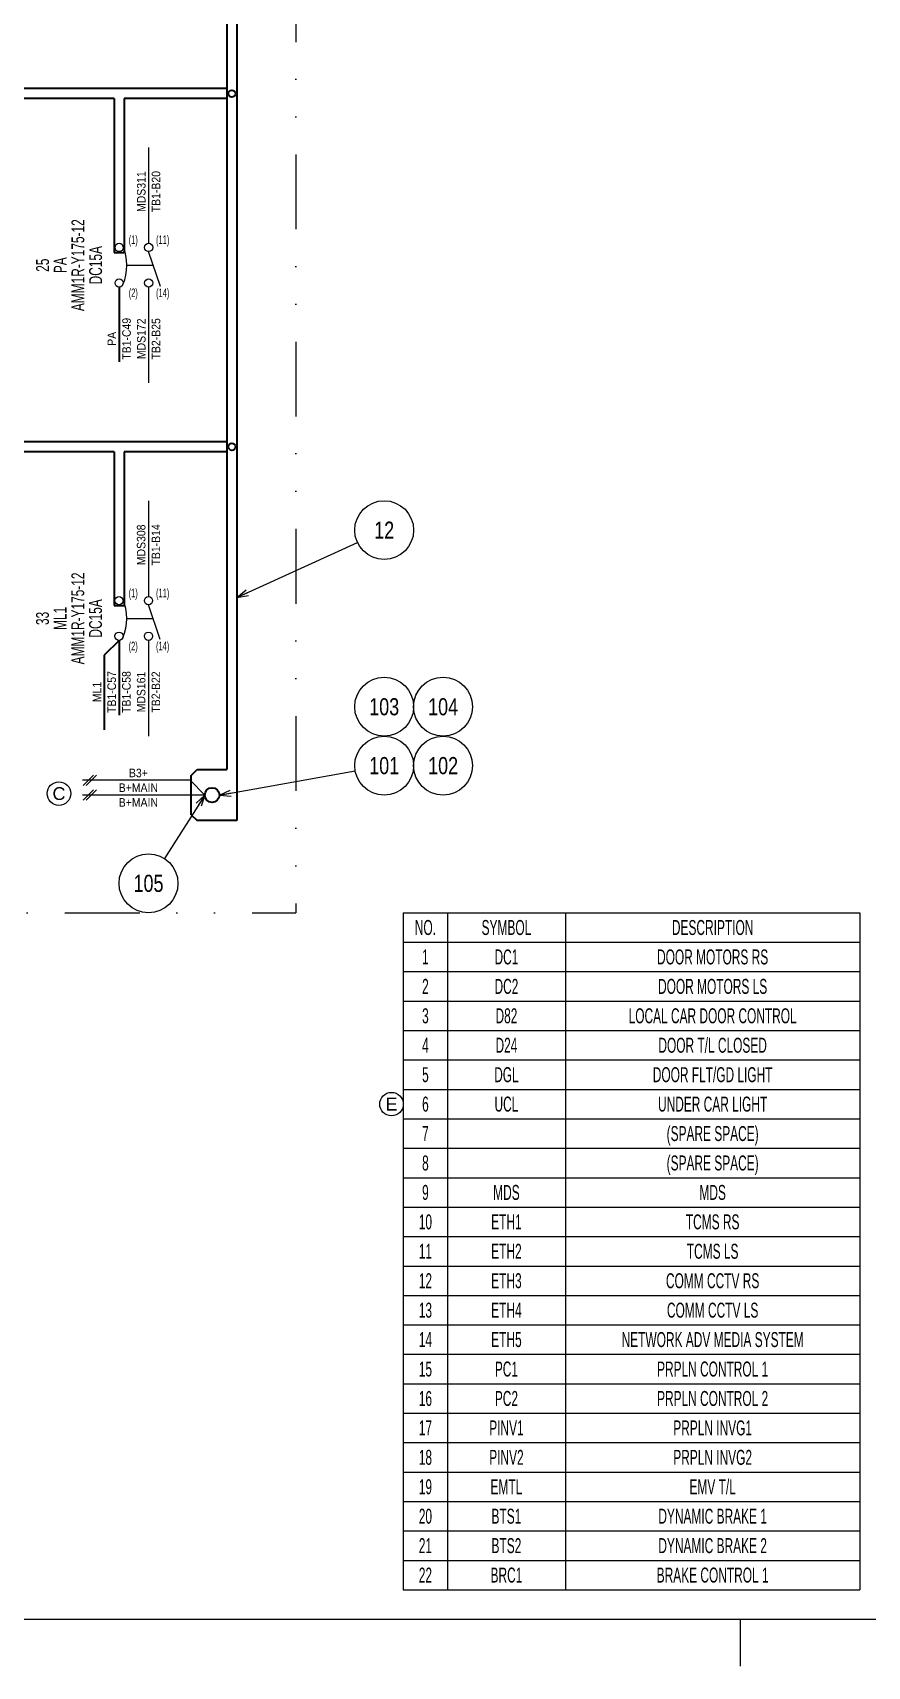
# Model space of a CAD drawing. Header units: millimetres. Extents: x 10 to 832, y 7 to 590.
# Drawn here: x 470.3 to 612, y 7 to 284.5 of the extents above; entities that cross this region are included whole.
import ezdxf
from ezdxf.enums import TextEntityAlignment as Align

# ---------------------------------------------------------------- set-up
doc = ezdxf.new("R2010")
doc.units = ezdxf.units.MM
for name, pattern in [('DASHDOT', [25.3, 12.7, -6.3, 0, -6.3]), ('DASHED', [19, 12.7, -6.3]), ('DIVIDE', [31.6, 12.7, -6.3, 0, -6.3, 0, -6.3])]:
    doc.linetypes.add(name, pattern=pattern)
for name, color, linetype in [('GR1_02', 7, 'Continuous'), ('GR1_03', 7, 'Continuous'), ('GR1_04', 7, 'Continuous'), ('GR1_05', 7, 'Continuous'), ('GR1_13', 7, 'Continuous'), ('GR1_15', 7, 'Continuous'), ('図面枠B6M', 7, 'Continuous'), ('表題、部品表_01', 7, 'Continuous')]:
    doc.layers.add(name, color=color, linetype=linetype)
doc.styles.add('HG丸ｺﾞｼｯｸM-PRO', font='')
doc.styles.get('HG丸ｺﾞｼｯｸM-PRO').set_extended_font_data('HG丸ｺﾞｼｯｸM-PRO')

# ---------------------------------------------------------------- blocks, each defined once
blk = doc.blocks.new('BLKF023')
at = {"layer": '図面枠B6M', "color": 2, "linetype": 'Continuous', "lineweight": 25}
blk.add_line((9.5, 15), (831.5, 15), dxfattribs=at)
at = {"layer": '図面枠B6M', "color": 4, "linetype": 'Continuous', "lineweight": 13}
blk.add_line((590.5, 7), (590.5, 15), dxfattribs=at)
blk = doc.blocks.new('BLKF044')
at = {"layer": 'GR1_02', "color": 4, "linetype": 'Continuous', "lineweight": 13}
blk.add_line((492, 181.41), (490, 187.32), dxfattribs=at)
at = {"layer": 'GR1_02', "color": 4, "linetype": 'DASHDOT', "lineweight": 13}
blk.add_line((486.31, 185), (490.82, 185), dxfattribs=at)
at = {"layer": 'GR1_02', "color": 4, "linetype": 'Continuous', "lineweight": 13}
for centre in [(485, 188.02), (490, 188.02), (485, 181.98), (490, 181.98)]:
    blk.add_circle(centre, 0.701, dxfattribs=at)
blk.add_arc((477.81, 185), 8.5, 337.237, 22.763, dxfattribs=at)
at = {"layer": 'GR1_02', "color": 4, "linetype": 'Continuous', "lineweight": 13, "style": 'HG丸ｺﾞｼｯｸM-PRO'}
for s, width, p in [('(1)', 0.521222, (487.4, 189.32)), ('(11)', 0.521214, (492.4, 189.32)), ('(2)', 0.521222, (487.4, 180.31)), ('(14)', 0.521214, (492.4, 180.31))]:
    blk.add_text(s, height=1.455, dxfattribs=dict(at, width=width)).set_placement(p, align=Align.MIDDLE_CENTER)
blk = doc.blocks.new('BLKF060')
at = {"layer": 'GR1_02', "color": 4, "linetype": 'Continuous', "lineweight": 13}
blk.add_line((492.02, 241.41), (490.02, 247.32), dxfattribs=at)
at = {"layer": 'GR1_02', "color": 4, "linetype": 'DASHDOT', "lineweight": 13}
blk.add_line((486.33, 245), (490.83, 245), dxfattribs=at)
at = {"layer": 'GR1_02', "color": 4, "linetype": 'Continuous', "lineweight": 13}
for centre in [(485.02, 248.02), (490.02, 248.02), (485.02, 241.98), (490.02, 241.98)]:
    blk.add_circle(centre, 0.701, dxfattribs=at)
blk.add_arc((477.83, 245), 8.5, 337.237, 22.763, dxfattribs=at)
at = {"layer": 'GR1_02', "color": 4, "linetype": 'Continuous', "lineweight": 13, "style": 'HG丸ｺﾞｼｯｸM-PRO'}
for s, width, p in [('(1)', 0.521222, (487.41, 249.32)), ('(11)', 0.521214, (492.41, 249.32)), ('(2)', 0.521222, (487.41, 240.31)), ('(14)', 0.521214, (492.41, 240.31))]:
    blk.add_text(s, height=1.455, dxfattribs=dict(at, width=width)).set_placement(p, align=Align.MIDDLE_CENTER)
blk = doc.blocks.new('BLKF068')
at = {"layer": 'GR1_03', "color": 3, "linetype": 'Continuous', "lineweight": 35}
for p, q in [((503.3, 275), (309.15, 275)), ((309.15, 275), (309.15, 247.17)), ((310.85, 273.3), (310.85, 247.17)), ((334.15, 273.3), (310.85, 273.3)), ((334.15, 273.3), (334.15, 247.17)), ((335.85, 273.3), (335.85, 247.17)), ((359.15, 273.3), (335.85, 273.3)), ((359.15, 247.17), (359.15, 273.3)), ((384.15, 273.3), (360.85, 273.3)), ((360.85, 247.17), (360.85, 273.3)), ((384.15, 273.3), (384.15, 247.17)), ((385.85, 273.3), (385.85, 247.17)), ((409.15, 273.3), (385.85, 273.3)), ((409.15, 273.3), (409.15, 247.17)), ((410.85, 273.3), (410.85, 247.17)), ((434.15, 273.3), (410.85, 273.3)), ((434.15, 273.3), (434.15, 247.17)), ((459.17, 273.3), (435.85, 273.3)), ((435.85, 273.3), (435.85, 247.17)), ((459.17, 273.3), (459.17, 247.17)), ((460.87, 273.3), (460.87, 247.17)), ((484.15, 273.3), (460.87, 273.3)), ((484.18, 273.3), (484.18, 247.17)), ((503.3, 273.3), (485.85, 273.3)), ((485.88, 273.3), (485.88, 247.17)), ((309.15, 247.17), (310.85, 247.17)), ((334.15, 247.17), (335.85, 247.17)), ((359.15, 247.17), (360.85, 247.17)), ((384.15, 247.17), (385.85, 247.17)), ((409.15, 247.17), (410.85, 247.17)), ((434.15, 247.17), (435.85, 247.17)), ((459.17, 247.17), (460.87, 247.17)), ((484.18, 247.17), (485.88, 247.17))]:
    blk.add_line(p, q, dxfattribs=at)
blk = doc.blocks.new('BLKF069')
at = {"layer": 'GR1_03', "color": 3, "linetype": 'Continuous', "lineweight": 35}
for p, q in [((503.3, 215), (349.13, 215)), ((349.13, 215), (349.13, 187.17)), ((350.83, 213.3), (350.83, 187.17)), ((384.13, 213.3), (350.83, 213.3)), ((384.15, 213.3), (384.15, 187.17)), ((385.85, 213.3), (385.85, 187.17)), ((409.15, 213.3), (385.85, 213.3)), ((409.15, 213.3), (409.15, 187.17)), ((410.85, 213.3), (410.85, 187.17)), ((434.15, 213.3), (410.85, 213.3)), ((434.15, 187.17), (434.15, 213.3)), ((459.15, 213.3), (435.85, 213.3)), ((435.85, 187.17), (435.85, 213.3)), ((459.15, 213.3), (459.15, 187.17)), ((460.85, 213.3), (460.85, 187.17)), ((484.15, 213.3), (460.85, 213.3)), ((484.15, 213.3), (484.15, 187.17)), ((485.85, 213.3), (485.85, 187.17)), ((503.3, 213.3), (485.85, 213.3)), ((349.13, 187.17), (350.83, 187.17)), ((384.15, 187.17), (385.85, 187.17)), ((409.15, 187.17), (410.85, 187.17)), ((434.15, 187.17), (435.85, 187.17)), ((459.15, 187.17), (460.85, 187.17)), ((484.15, 187.17), (485.85, 187.17))]:
    blk.add_line(p, q, dxfattribs=at)
blk = doc.blocks.new('BLKF070')
at = {"layer": 'GR1_03', "color": 3, "linetype": 'Continuous', "lineweight": 35}
for p, q in [((503.3, 455), (503.3, 159.34)), ((505, 455), (505, 150.66)), ((497.26, 158.34), (498.26, 159.34)), ((497.26, 151.66), (497.26, 158.34)), ((498.26, 159.34), (503.3, 159.34)), ((497.26, 151.66), (498.26, 150.66)), ((505, 150.66), (498.26, 150.66))]:
    blk.add_line(p, q, dxfattribs=at)
for centre, radius in [((504.15, 274.15), 0.6), ((504.15, 214.15), 0.6), ((500.8, 155), 1.24)]:
    blk.add_circle(centre, radius, dxfattribs=at)
blk = doc.blocks.new('BLKF075')
at = {"layer": '表題、部品表_01', "color": 4, "linetype": 'Continuous', "lineweight": 13}
for p, q in [((533.25, 80), (610.75, 80)), ((533.25, 80), (533.25, 75)), ((540.75, 80), (540.75, 75)), ((560.75, 80), (560.75, 75)), ((610.75, 80), (610.75, 75)), ((533.25, 75), (610.75, 75))]:
    blk.add_line(p, q, dxfattribs=at)
blk = doc.blocks.new('BLKF076')
at = {"layer": '表題、部品表_01', "color": 4, "linetype": 'Continuous', "lineweight": 13}
for p, q in [((533.25, 75), (610.75, 75)), ((533.25, 75), (533.25, 70)), ((540.75, 75), (540.75, 70)), ((560.75, 75), (560.75, 70)), ((610.75, 75), (610.75, 70)), ((533.25, 70), (610.75, 70))]:
    blk.add_line(p, q, dxfattribs=at)
blk = doc.blocks.new('BLKF077')
at = {"layer": '表題、部品表_01', "color": 4, "linetype": 'Continuous', "lineweight": 13}
for p, q in [((533.25, 70), (610.75, 70)), ((533.25, 70), (533.25, 65)), ((540.75, 70), (540.75, 65)), ((560.75, 70), (560.75, 65)), ((610.75, 70), (610.75, 65)), ((533.25, 65), (610.75, 65))]:
    blk.add_line(p, q, dxfattribs=at)
blk = doc.blocks.new('BLKF078')
at = {"layer": '表題、部品表_01', "color": 4, "linetype": 'Continuous', "lineweight": 13}
for p, q in [((533.25, 65), (610.75, 65)), ((533.25, 65), (533.25, 60)), ((540.75, 65), (540.75, 60)), ((560.75, 65), (560.75, 60)), ((610.75, 65), (610.75, 60)), ((533.25, 60), (610.75, 60))]:
    blk.add_line(p, q, dxfattribs=at)
blk = doc.blocks.new('BLKF079')
at = {"layer": '表題、部品表_01', "color": 4, "linetype": 'Continuous', "lineweight": 13}
for p, q in [((533.25, 90), (610.75, 90)), ((533.25, 90), (533.25, 85)), ((540.75, 90), (540.75, 85)), ((560.75, 90), (560.75, 85)), ((610.75, 90), (610.75, 85)), ((533.25, 85), (610.75, 85))]:
    blk.add_line(p, q, dxfattribs=at)
blk = doc.blocks.new('BLKF090')
at = {"layer": '表題、部品表_01', "color": 4, "linetype": 'Continuous', "lineweight": 13}
for p, q in [((533.25, 130), (610.75, 130)), ((533.25, 130), (533.25, 125)), ((540.75, 130), (540.75, 125)), ((560.75, 130), (560.75, 125)), ((610.75, 130), (610.75, 125)), ((533.25, 125), (610.75, 125))]:
    blk.add_line(p, q, dxfattribs=at)
blk = doc.blocks.new('BLKF091')
at = {"layer": '表題、部品表_01', "color": 4, "linetype": 'Continuous', "lineweight": 13}
for p, q in [((533.25, 125), (610.75, 125)), ((533.25, 125), (533.25, 120)), ((540.75, 125), (540.75, 120)), ((560.75, 125), (560.75, 120)), ((610.75, 125), (610.75, 120)), ((533.25, 120), (610.75, 120))]:
    blk.add_line(p, q, dxfattribs=at)
blk = doc.blocks.new('BLKF092')
at = {"layer": '表題、部品表_01', "color": 4, "linetype": 'Continuous', "lineweight": 13}
for p, q in [((533.25, 120), (610.75, 120)), ((533.25, 120), (533.25, 115)), ((540.75, 120), (540.75, 115)), ((560.75, 120), (560.75, 115)), ((610.75, 120), (610.75, 115)), ((533.25, 115), (610.75, 115))]:
    blk.add_line(p, q, dxfattribs=at)
blk = doc.blocks.new('BLKF093')
at = {"layer": '表題、部品表_01', "color": 4, "linetype": 'Continuous', "lineweight": 13}
for p, q in [((533.25, 115), (610.75, 115)), ((533.25, 115), (533.25, 110)), ((540.75, 115), (540.75, 110)), ((560.75, 115), (560.75, 110)), ((610.75, 115), (610.75, 110)), ((533.25, 110), (610.75, 110))]:
    blk.add_line(p, q, dxfattribs=at)
blk = doc.blocks.new('BLKF094')
at = {"layer": '表題、部品表_01', "color": 4, "linetype": 'Continuous', "lineweight": 13}
for p, q in [((533.25, 110), (610.75, 110)), ((533.25, 110), (533.25, 105)), ((540.75, 110), (540.75, 105)), ((560.75, 110), (560.75, 105)), ((610.75, 110), (610.75, 105)), ((533.25, 105), (610.75, 105))]:
    blk.add_line(p, q, dxfattribs=at)
blk = doc.blocks.new('BLKF095')
at = {"layer": '表題、部品表_01', "color": 4, "linetype": 'Continuous', "lineweight": 13}
for p, q in [((533.25, 60), (610.75, 60)), ((533.25, 60), (533.25, 55)), ((540.75, 60), (540.75, 55)), ((560.75, 60), (560.75, 55)), ((610.75, 60), (610.75, 55)), ((533.25, 55), (610.75, 55))]:
    blk.add_line(p, q, dxfattribs=at)
blk = doc.blocks.new('BLKF096')
at = {"layer": '表題、部品表_01', "color": 4, "linetype": 'Continuous', "lineweight": 13}
for p, q in [((533.25, 55), (610.75, 55)), ((533.25, 55), (533.25, 50)), ((540.75, 55), (540.75, 50)), ((560.75, 55), (560.75, 50)), ((610.75, 55), (610.75, 50)), ((533.25, 50), (610.75, 50))]:
    blk.add_line(p, q, dxfattribs=at)
blk = doc.blocks.new('BLKF097')
at = {"layer": '表題、部品表_01', "color": 4, "linetype": 'Continuous', "lineweight": 13}
for p, q in [((533.25, 50), (610.75, 50)), ((533.25, 50), (533.25, 45)), ((540.75, 50), (540.75, 45)), ((560.75, 50), (560.75, 45)), ((610.75, 50), (610.75, 45)), ((533.25, 45), (610.75, 45))]:
    blk.add_line(p, q, dxfattribs=at)
blk = doc.blocks.new('BLKF098')
at = {"layer": '表題、部品表_01', "color": 4, "linetype": 'Continuous', "lineweight": 13}
for p, q in [((533.25, 45), (610.75, 45)), ((533.25, 45), (533.25, 40)), ((540.75, 45), (540.75, 40)), ((560.75, 45), (560.75, 40)), ((610.75, 45), (610.75, 40)), ((533.25, 40), (610.75, 40))]:
    blk.add_line(p, q, dxfattribs=at)
blk = doc.blocks.new('BLKF099')
at = {"layer": '表題、部品表_01', "color": 4, "linetype": 'Continuous', "lineweight": 13}
for p, q in [((533.25, 40), (610.75, 40)), ((533.25, 40), (533.25, 35)), ((540.75, 40), (540.75, 35)), ((560.75, 40), (560.75, 35)), ((610.75, 40), (610.75, 35)), ((533.25, 35), (610.75, 35))]:
    blk.add_line(p, q, dxfattribs=at)
blk = doc.blocks.new('BLKF100')
at = {"layer": '表題、部品表_01', "color": 4, "linetype": 'Continuous', "lineweight": 13}
for p, q in [((533.25, 35), (610.75, 35)), ((533.25, 35), (533.25, 30)), ((540.75, 35), (540.75, 30)), ((560.75, 35), (560.75, 30)), ((610.75, 35), (610.75, 30)), ((533.25, 30), (610.75, 30))]:
    blk.add_line(p, q, dxfattribs=at)
blk = doc.blocks.new('BLKF101')
at = {"layer": '表題、部品表_01', "color": 4, "linetype": 'Continuous', "lineweight": 13}
for p, q in [((533.25, 30), (610.75, 30)), ((533.25, 30), (533.25, 25)), ((540.75, 30), (540.75, 25)), ((560.75, 30), (560.75, 25)), ((610.75, 30), (610.75, 25)), ((533.25, 25), (610.75, 25))]:
    blk.add_line(p, q, dxfattribs=at)
blk = doc.blocks.new('BLKF102')
at = {"layer": '表題、部品表_01', "color": 4, "linetype": 'Continuous', "lineweight": 13}
for p, q in [((533.25, 25), (610.75, 25)), ((533.25, 25), (533.25, 20)), ((540.75, 25), (540.75, 20)), ((560.75, 25), (560.75, 20)), ((610.75, 25), (610.75, 20)), ((533.25, 20), (610.75, 20))]:
    blk.add_line(p, q, dxfattribs=at)
blk = doc.blocks.new('BLKF109')
at = {"layer": '表題、部品表_01', "color": 4, "linetype": 'Continuous', "lineweight": 13}
for p, q in [((533.25, 85), (610.75, 85)), ((533.25, 85), (533.25, 80)), ((540.75, 85), (540.75, 80)), ((560.75, 85), (560.75, 80)), ((610.75, 85), (610.75, 80)), ((533.25, 80), (610.75, 80))]:
    blk.add_line(p, q, dxfattribs=at)
blk = doc.blocks.new('BLKF113')
at = {"layer": '表題、部品表_01', "color": 4, "linetype": 'Continuous', "lineweight": 13}
for p, q in [((533.25, 135), (610.75, 135)), ((533.25, 135), (533.25, 130)), ((540.75, 135), (540.75, 130)), ((560.75, 135), (560.75, 130)), ((610.75, 135), (610.75, 130)), ((533.25, 130), (610.75, 130))]:
    blk.add_line(p, q, dxfattribs=at)
blk = doc.blocks.new('BLKF117')
at = {"layer": '表題、部品表_01', "color": 4, "linetype": 'Continuous', "lineweight": 13}
for p, q in [((533.25, 105), (610.75, 105)), ((533.25, 105), (533.25, 100)), ((540.75, 105), (540.75, 100)), ((560.75, 105), (560.75, 100)), ((610.75, 105), (610.75, 100)), ((533.25, 100), (610.75, 100))]:
    blk.add_line(p, q, dxfattribs=at)
blk = doc.blocks.new('BLKF118')
at = {"layer": '表題、部品表_01', "color": 4, "linetype": 'Continuous', "lineweight": 13}
for p, q in [((533.25, 100), (610.75, 100)), ((533.25, 100), (533.25, 95)), ((540.75, 100), (540.75, 95)), ((560.75, 100), (560.75, 95)), ((610.75, 100), (610.75, 95)), ((533.25, 95), (610.75, 95))]:
    blk.add_line(p, q, dxfattribs=at)
blk = doc.blocks.new('BLKF119')
at = {"layer": '表題、部品表_01', "color": 4, "linetype": 'Continuous', "lineweight": 13}
for p, q in [((533.25, 95), (610.75, 95)), ((533.25, 95), (533.25, 90)), ((540.75, 95), (540.75, 90)), ((560.75, 95), (560.75, 90)), ((610.75, 95), (610.75, 90)), ((533.25, 90), (610.75, 90))]:
    blk.add_line(p, q, dxfattribs=at)
blk = doc.blocks.new('FXTIP_ARROW_S')
at = {"color": 0, "linetype": 'Continuous', "lineweight": -2}
for q in [(-1, 0), (-0.97, 0.26), (-0.97, -0.26)]:
    blk.add_line((0, 0), q, dxfattribs=at)
blk = doc.blocks.new('BLKF225')
at = {"layer": 'GR1_05', "color": 4, "linetype": 'Continuous', "lineweight": 13}
blk.add_circle((474.8, 155.25), 2, dxfattribs=at)
at = {"layer": 'GR1_05', "color": 4, "linetype": 'Continuous', "lineweight": 13, "style": 'HG丸ｺﾞｼｯｸM-PRO', "width": 1.042931}
blk.add_text('C', height=2.18, dxfattribs=at).set_placement((474.8, 155.25), align=Align.MIDDLE_CENTER)
blk = doc.blocks.new('BLKF268')
at = {"layer": 'GR1_05', "color": 4, "linetype": 'Continuous', "lineweight": 13}
blk.add_circle((531.25, 102.5), 2, dxfattribs=at)
at = {"layer": 'GR1_05', "color": 4, "linetype": 'Continuous', "lineweight": 13, "style": 'HG丸ｺﾞｼｯｸM-PRO', "width": 1.04259}
blk.add_text('E', height=2.18, dxfattribs=at).set_placement((531.25, 102.5), align=Align.MIDDLE_CENTER)
blk = doc.blocks.new('BLKF306')
at = {"layer": 'GR1_13', "color": 4, "linetype": 'DIVIDE', "lineweight": 13}
for p in [(515, 550), (285, 135)]:
    blk.add_line(p, (515, 135), dxfattribs=at)

msp = doc.modelspace()

# ---------------------------------------------------------------- linework, layer by layer
at = {"layer": 'GR1_03', "color": 4, "linetype": 'Continuous', "lineweight": 13}
for p, q in [((490.02, 265), (490.02, 248.72)), ((490.02, 241.28), (490.02, 225)), ((490, 205), (490, 188.72)), ((490, 181.28), (490, 165)), ((480.69, 158.38), (478.92, 156.62)), ((481.19, 158.38), (479.42, 156.62)), ((480.69, 155.88), (478.92, 154.12)), ((481.19, 155.88), (479.42, 154.12))]:
    msp.add_line(p, q, dxfattribs=at)
at = {"layer": 'GR1_03', "color": 3, "linetype": 'DASHED', "lineweight": 35}
for p, q in [((485.02, 241.28), (485.02, 225)), ((485, 181.28), (482.5, 178.78)), ((485, 181.28), (485, 165)), ((482.5, 178.78), (482.5, 165))]:
    msp.add_line(p, q, dxfattribs=at)
at = {"layer": 'GR1_03', "color": 2, "linetype": 'Continuous', "lineweight": 25}
for p, q in [((497.06, 157.5), (478.78, 157.5)), ((499.56, 155), (497.06, 157.5)), ((499.56, 155), (478.78, 155))]:
    msp.add_line(p, q, dxfattribs=at)
at = {"layer": 'GR1_15', "color": 4, "linetype": 'Continuous', "lineweight": 13}
for p, q in [((505, 188.57), (525.45, 197.92)), ((502.04, 155), (525.08, 159.12)), ((499.56, 155), (492.69, 144.22))]:
    msp.add_line(p, q, dxfattribs=at)
for centre in [(530, 200), (530, 170), (540, 170), (530, 160), (540, 160), (490, 140)]:
    msp.add_circle(centre, 5, dxfattribs=at)

# ---------------------------------------------------------------- block references
at = {"layer": 'GR1_02', "color": 4, "linetype": 'Continuous', "lineweight": 13}
for name in ['BLKF060', 'BLKF044']:
    msp.add_blockref(name, (0, 0), dxfattribs=at)
at = {"layer": 'GR1_03', "color": 3, "linetype": 'Continuous', "lineweight": 35}
for name in ['BLKF070', 'BLKF068', 'BLKF069']:
    msp.add_blockref(name, (0, 0), dxfattribs=at)
at = {"layer": 'GR1_05', "color": 4, "linetype": 'Continuous', "lineweight": 13}
for name in ['BLKF225', 'BLKF268']:
    msp.add_blockref(name, (0, 0), dxfattribs=at)
at = {"layer": 'GR1_13', "color": 4, "linetype": 'DIVIDE', "lineweight": 13}
msp.add_blockref('BLKF306', (0, 0), dxfattribs=at)
at = {"layer": 'GR1_15', "color": 4, "linetype": 'Continuous', "lineweight": 13, "xscale": 2, "yscale": 2}
for p, rotation in [((505, 188.57), 204.5685111723249), ((502.04, 155), 190.1396291424849), ((499.56, 155), 57.49519480595159)]:
    msp.add_blockref('FXTIP_ARROW_S', p, dxfattribs=dict(at, rotation=rotation))
at = {"layer": '図面枠B6M', "color": 4, "linetype": 'Continuous', "lineweight": 13}
msp.add_blockref('BLKF023', (0, 0), dxfattribs=at)
at = {"layer": '表題、部品表_01', "color": 4, "linetype": 'Continuous', "lineweight": 13}
for name in ['BLKF113', 'BLKF090', 'BLKF091', 'BLKF092', 'BLKF093', 'BLKF094', 'BLKF117', 'BLKF118', 'BLKF119', 'BLKF079', 'BLKF109', 'BLKF075', 'BLKF076', 'BLKF077', 'BLKF078', 'BLKF095', 'BLKF096', 'BLKF097', 'BLKF098', 'BLKF099', 'BLKF100', 'BLKF101', 'BLKF102']:
    msp.add_blockref(name, (0, 0), dxfattribs=at)

# ---------------------------------------------------------------- texts
at = {"layer": 'GR1_02', "color": 4, "linetype": 'Continuous', "lineweight": 13, "style": 'HG丸ｺﾞｼｯｸM-PRO'}
for s, height, width, p in [('AMM1R-Y175-12', 2.1818, 0.692153, (478.02, 245)), ('DC15A', 2.182, 0.692605, (481.02, 245)), ('25', 2.182, 0.691275, (472.02, 245)), ('PA', 2.182, 0.692096, (475.02, 245)), ('AMM1R-Y175-12', 2.1818, 0.692153, (478, 185)), ('33', 2.182, 0.691275, (472, 185)), ('ML1', 2.182, 0.692704, (475, 185)), ('DC15A', 2.182, 0.692605, (481, 185))]:
    msp.add_text(s, height=height, rotation=90, dxfattribs=dict(at, width=width)).set_placement(p, align=Align.MIDDLE_CENTER)
at = {"layer": 'GR1_04', "color": 3, "linetype": 'Continuous', "lineweight": 35, "style": 'HG丸ｺﾞｼｯｸM-PRO'}
for s, width, p in [('MDS311', 0.911744, (488.77, 257.5)), ('TB1-B20', 0.911762, (491.27, 257.5)), ('TB1-C49', 0.911795, (486.27, 232.5)), ('TB2-B25', 0.911762, (491.27, 232.5)), ('PA', 0.911215, (483.77, 232.5)), ('MDS172', 0.911744, (488.77, 232.5)), ('MDS308', 0.911744, (488.75, 197.5)), ('TB1-B14', 0.911762, (491.25, 197.5)), ('TB1-C57', 0.911795, (483.75, 172.5)), ('TB1-C58', 0.911795, (486.25, 172.5)), ('MDS161', 0.911744, (488.75, 172.5)), ('TB2-B22', 0.911762, (491.25, 172.5)), ('ML1', 0.912471, (481.25, 172.5))]:
    msp.add_text(s, height=1.455, rotation=90, dxfattribs=dict(at, width=width)).set_placement(p, align=Align.MIDDLE_CENTER)
for s, width, p in [('B3+', 0.911533, (488.28, 158.75)), ('B+MAIN', 0.913147, (488.28, 156.25)), ('B+MAIN', 0.913147, (488.28, 153.75))]:
    msp.add_text(s, height=1.455, dxfattribs=dict(at, width=width)).set_placement(p, align=Align.MIDDLE_CENTER)
at = {"layer": 'GR1_15', "color": 3, "linetype": 'Continuous', "lineweight": 35, "style": 'HG丸ｺﾞｼｯｸM-PRO', "width": 0.784542}
for s, p in [('12', (530, 200)), ('103', (530, 170)), ('104', (540, 170)), ('101', (530, 160)), ('102', (540, 160)), ('105', (490, 140))]:
    msp.add_text(s, height=2.909, rotation=0, dxfattribs=at).set_placement(p, align=Align.MIDDLE_CENTER)
at = {"layer": '表題、部品表_01', "color": 3, "linetype": 'Continuous', "lineweight": 35, "style": 'HG丸ｺﾞｼｯｸM-PRO'}
for s, height, width, p in [('NO.', 2.545, 0.594594, (537, 132.5)), ('SYMBOL', 2.545, 0.594925, (550.75, 132.5)), ('DESCRIPTION', 2.5455, 0.594784, (585.75, 132.5)), ('1', 2.55, 0.592521, (537, 127.5)), ('DC1', 2.545, 0.593095, (550.75, 127.5)), ('DOOR MOTORS RS', 2.5455, 0.593698, (585.75, 127.5)), ('2', 2.55, 0.592521, (537, 122.5)), ('DC2', 2.545, 0.593095, (550.75, 122.5)), ('DOOR MOTORS LS', 2.5455, 0.593718, (585.75, 122.5)), ('3', 2.55, 0.592521, (537, 117.5)), ('D82', 2.545, 0.592439, (550.75, 117.5)), ('LOCAL CAR DOOR CONTROL', 2.5455, 0.593523, (585.75, 117.5)), ('D24', 2.545, 0.592439, (550.75, 112.5)), ('DOOR T/L CLOSED', 2.5455, 0.593607, (585.75, 112.5)), ('4', 2.55, 0.592521, (537, 112.5)), ('5', 2.55, 0.592521, (537, 107.5)), ('DGL', 2.545, 0.592636, (550.75, 107.5)), ('DOOR FLT/GD LIGHT', 2.5455, 0.593298, (585.75, 107.5)), ('6', 2.55, 0.592521, (537, 102.5)), ('UCL', 2.545, 0.594773, (550.75, 102.5)), ('UNDER CAR LIGHT', 2.5455, 0.59414, (585.75, 102.5)), ('7', 2.55, 0.592521, (537, 97.5)), ('(SPARE SPACE)', 2.5455, 0.593787, (585.75, 97.5)), ('8', 2.55, 0.592521, (537, 92.5)), ('(SPARE SPACE)', 2.5455, 0.593787, (585.75, 92.5)), ('9', 2.55, 0.592521, (537, 87.5)), ('MDS', 2.545, 0.594568, (550.75, 87.5)), ('MDS', 2.545, 0.594568, (585.75, 87.5)), ('10', 2.545, 0.592521, (537, 82.5)), ('ETH1', 2.545, 0.595116, (550.75, 82.5)), ('TCMS RS', 2.545, 0.594312, (585.75, 82.5)), ('11', 2.545, 0.592521, (537, 77.5)), ('ETH2', 2.545, 0.595116, (550.75, 77.5)), ('TCMS LS', 2.545, 0.594363, (585.75, 77.5)), ('12', 2.545, 0.592521, (537, 72.5)), ('ETH3', 2.545, 0.595116, (550.75, 72.5)), ('COMM CCTV RS', 2.5455, 0.594392, (585.75, 72.5)), ('13', 2.545, 0.592521, (537, 67.5)), ('ETH4', 2.545, 0.595116, (550.75, 67.5)), ('COMM CCTV LS', 2.5455, 0.594422, (585.75, 67.5)), ('14', 2.545, 0.592521, (537, 62.5)), ('ETH5', 2.545, 0.595116, (550.75, 62.5)), ('NETWORK ADV MEDIA SYSTEM', 2.5455, 0.594445, (585.75, 62.5)), ('15', 2.545, 0.592521, (537, 57.5)), ('PC1', 2.545, 0.59334, (550.75, 57.5)), ('PRPLN CONTROL 1', 2.5455, 0.593612, (585.75, 57.5)), ('16', 2.545, 0.592521, (537, 52.5)), ('PC2', 2.545, 0.59334, (550.75, 52.5)), ('PRPLN CONTROL 2', 2.5455, 0.593612, (585.75, 52.5)), ('17', 2.545, 0.592521, (537, 47.5)), ('PINV1', 2.545, 0.59486, (550.75, 47.5)), ('PRPLN INVG1', 2.5455, 0.593959, (585.75, 47.5)), ('18', 2.545, 0.592521, (537, 42.5)), ('PINV2', 2.545, 0.59486, (550.75, 42.5)), ('PRPLN INVG2', 2.5455, 0.593959, (585.75, 42.5)), ('EMV T/L', 2.545, 0.594841, (585.75, 37.5)), ('19', 2.545, 0.592521, (537, 37.5)), ('EMTL', 2.545, 0.595429, (550.75, 37.5)), ('20', 2.545, 0.592521, (537, 32.5)), ('BTS1', 2.545, 0.594786, (550.75, 32.5)), ('DYNAMIC BRAKE 1', 2.5455, 0.594195, (585.75, 32.5)), ('21', 2.545, 0.592521, (537, 27.5)), ('BTS2', 2.545, 0.594786, (550.75, 27.5)), ('DYNAMIC BRAKE 2', 2.5455, 0.594195, (585.75, 27.5)), ('22', 2.545, 0.592521, (537, 22.5)), ('BRC1', 2.545, 0.594381, (550.75, 22.5)), ('BRAKE CONTROL 1', 2.5455, 0.594013, (585.75, 22.5))]:
    msp.add_text(s, height=height, dxfattribs=dict(at, width=width)).set_placement(p, align=Align.MIDDLE_CENTER)

doc.saveas('drawing.dxf')
